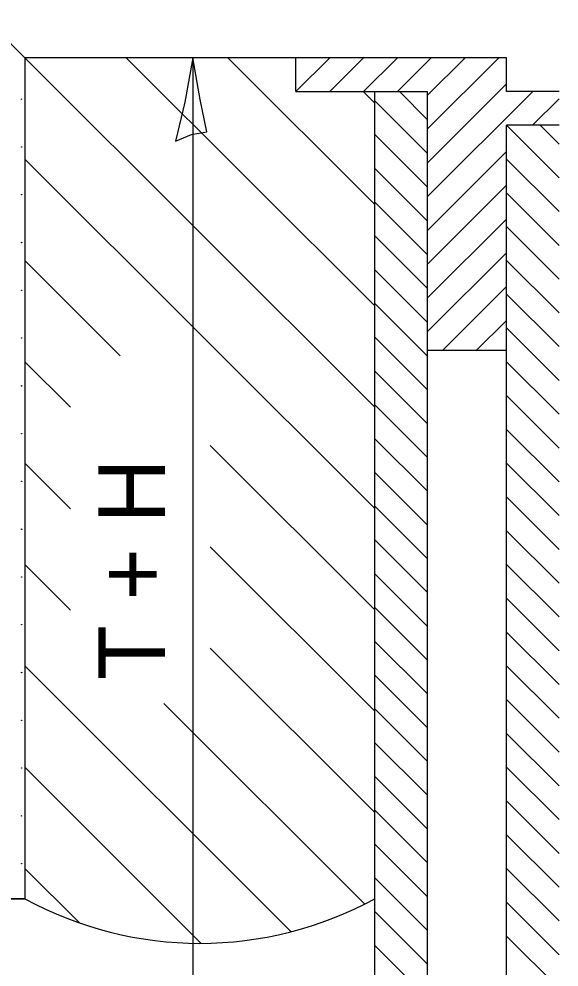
# Model space of a CAD drawing. Extents: x 99219.3 to 99253.3, y 99421.8 to 99443.8.
# Drawn here: x 99241.637 to 99242.786, y 99429.151 to 99431.171 of the extents above; entities that cross this region are included whole.
import ezdxf

# ---------------------------------------------------------------- set-up
doc = ezdxf.new("R2010")
doc.units = 0
for name, color, linetype in [('Design_PR_Railroad Track', 7, 'Continuous'), ('Design_PR_Roadway Dimensions', 7, 'Continuous'), ('Drainage_PR_Adjustment Items', 7, 'Continuous'), ('Level 18', 7, 'Continuous'), ('Level 21', 7, 'Continuous'), ('Level 43', 7, 'Continuous'), ('Level 8', 7, 'Continuous'), ('Removal_Items', 7, 'Continuous')]:
    doc.layers.add(name, color=color, linetype=linetype)

msp = doc.modelspace()

# ---------------------------------------------------------------- linework, layer by layer
at = {"layer": 'Design_PR_Railroad Track'}
for p, q in [((99242.506, 99430.9563), (99242.4461, 99431.0163)), ((99242.506, 99430.8844), (99242.3939, 99430.9965)), ((99242.7858, 99430.8326), (99242.674, 99430.9444)), ((99242.7858, 99430.9045), (99242.7459, 99430.9444)), ((99242.506, 99430.8124), (99242.3939, 99430.9245)), ((99242.7858, 99430.7606), (99242.674, 99430.8724)), ((99242.506, 99430.7404), (99242.3939, 99430.8525)), ((99242.7858, 99430.6886), (99242.674, 99430.8004)), ((99242.506, 99430.6685), (99242.3939, 99430.7806)), ((99242.7858, 99430.6167), (99242.674, 99430.7285)), ((99242.506, 99430.5965), (99242.3939, 99430.7086)), ((99242.7858, 99430.5447), (99242.674, 99430.6565)), ((99242.506, 99430.5246), (99242.3939, 99430.6367)), ((99242.7858, 99430.4728), (99242.674, 99430.5846)), ((99242.506, 99430.4526), (99242.3939, 99430.5647)), ((99242.7858, 99430.4008), (99242.674, 99430.5126)), ((99242.506, 99430.3806), (99242.3939, 99430.4927)), ((99242.7858, 99430.3288), (99242.674, 99430.4406)), ((99242.506, 99430.3087), (99242.3939, 99430.4208)), ((99242.506, 99430.2367), (99242.3939, 99430.3488)), ((99242.7858, 99430.2569), (99242.674, 99430.3687)), ((99242.7858, 99430.1849), (99242.674, 99430.2967)), ((99242.506, 99430.1647), (99242.3939, 99430.2768)), ((99242.7858, 99430.1129), (99242.674, 99430.2247)), ((99242.506, 99430.0928), (99242.3939, 99430.2049)), ((99242.7858, 99430.041), (99242.674, 99430.1528)), ((99242.506, 99430.0208), (99242.3939, 99430.1329)), ((99242.7858, 99429.969), (99242.674, 99430.0808)), ((99242.506, 99429.9489), (99242.3939, 99430.061)), ((99242.7858, 99429.8971), (99242.674, 99430.0089)), ((99242.506, 99429.8769), (99242.3939, 99429.989)), ((99242.7858, 99429.8251), (99242.674, 99429.9369)), ((99242.506, 99429.8049), (99242.3939, 99429.917)), ((99242.7858, 99429.7531), (99242.674, 99429.8649)), ((99242.506, 99429.733), (99242.3939, 99429.8451)), ((99242.7858, 99429.6812), (99242.674, 99429.793)), ((99242.506, 99429.661), (99242.3939, 99429.7731)), ((99242.7858, 99429.6092), (99242.674, 99429.721)), ((99242.506, 99429.5891), (99242.3939, 99429.7012)), ((99242.7858, 99429.5373), (99242.674, 99429.6491)), ((99242.506, 99429.5171), (99242.3939, 99429.6292)), ((99242.7858, 99429.4653), (99242.674, 99429.5771)), ((99242.506, 99429.4451), (99242.3939, 99429.5572)), ((99242.7858, 99429.3933), (99242.674, 99429.5051)), ((99242.506, 99429.3732), (99242.3939, 99429.4853)), ((99242.7858, 99429.3214), (99242.674, 99429.4332)), ((99242.506, 99429.3012), (99242.3939, 99429.4133)), ((99242.7858, 99429.2494), (99242.674, 99429.3612)), ((99242.506, 99429.2292), (99242.3939, 99429.3413)), ((99242.7858, 99429.1774), (99242.674, 99429.2893)), ((99242.506, 99429.1573), (99242.3939, 99429.2694)), ((99242.7858, 99429.1055), (99242.674, 99429.2173)), ((99242.506, 99429.0853), (99242.3939, 99429.1974))]:
    msp.add_line(p, q, dxfattribs=at)
at = {"layer": 'Drainage_PR_Adjustment Items'}
for p, q in [((99242.3939, 99430.3438), (99241.6493, 99431.0883)), ((99242.3939, 99430.5596), (99241.8652, 99431.0883)), ((99242.3939, 99430.7755), (99242.0811, 99431.0883)), ((99242.3939, 99430.9914), (99242.3691, 99431.0163)), ((99242.394, 99430.1279), (99241.6493, 99430.8725)), ((99241.8524, 99430.4536), (99241.6493, 99430.6566)), ((99241.7465, 99430.3436), (99241.6493, 99430.4407)), ((99242.394, 99429.912), (99242.0438, 99430.2621)), ((99241.7465, 99430.1277), (99241.6493, 99430.2248)), ((99242.394, 99429.6961), (99242.0438, 99430.0462)), ((99241.7465, 99429.9118), (99241.6493, 99430.0089)), ((99242.394, 99429.4802), (99242.0438, 99429.8303)), ((99242.216, 99429.2264), (99241.6493, 99429.793)), ((99242.3727, 99429.2855), (99241.9453, 99429.7129)), ((99242.0247, 99429.2018), (99241.6493, 99429.5772)), ((99241.7654, 99429.2452), (99241.6493, 99429.3613))]:
    msp.add_line(p, q, dxfattribs=at)
at = {"layer": 'Level 18'}
for centre in [(99241.6424, 99431), (99241.6424, 99430.8982), (99241.6424, 99430.7964), (99241.6424, 99430.6946), (99241.6424, 99430.5929), (99241.6424, 99430.4911), (99241.6424, 99430.3893), (99241.6424, 99430.2876), (99241.6424, 99430.1858), (99241.6424, 99430.084), (99241.6424, 99429.9822), (99241.6424, 99429.8805), (99241.6424, 99429.7787), (99241.6424, 99429.6769), (99241.6424, 99429.5751), (99241.6424, 99429.4734), (99241.6424, 99429.3716)]:
    msp.add_circle(centre, 0.00048, dxfattribs=at)
at = {"layer": 'Level 21'}
for p, q in [((99241.6494, 99429.2967), (99240.5827, 99429.2967)), ((99242.3939, 99428.5088), (99242.3939, 99429.2967))]:
    msp.add_line(p, q, dxfattribs=at)
msp.add_arc((99242.0217, 99429.9792), 0.7774, 241.3869, 298.6075, dxfattribs=at)
at = {"layer": 'Level 43'}
msp.add_line((99242.0069, 99431.0883), (99242.0069, 99428.5198), dxfattribs=at)
msp.add_lwpolyline([(99241.9696, 99430.9103), (99242.0039, 99430.9247), (99242.0367, 99430.9303), (99242.0224, 99430.9993), (99242.0069, 99431.0883), (99241.9896, 99430.9933)], close=True, dxfattribs=at)
at = {"layer": 'Level 8'}
for p, q in [((99241.6494, 99431.0883), (99241.5667, 99431.1709)), ((99241.6494, 99431.0883), (99241.6494, 99429.2967)), ((99242.674, 99431.0883), (99241.6494, 99431.0883)), ((99242.2261, 99431.0162), (99242.2261, 99431.0883)), ((99242.674, 99431.0162), (99242.674, 99431.0881)), ((99242.2261, 99431.0162), (99242.506, 99431.0162)), ((99242.3939, 99428.5088), (99242.3939, 99431.0162)), ((99242.506, 99428.5096), (99242.506, 99431.0162)), ((99242.7858, 99431.0162), (99242.674, 99431.0162)), ((99242.7858, 99430.9443), (99242.674, 99430.9443)), ((99242.674, 99428.503), (99242.674, 99430.9443)), ((99242.674, 99430.4645), (99242.506, 99430.4645)), ((99240.5827, 99429.2967), (99241.6494, 99429.2967))]:
    msp.add_line(p, q, dxfattribs=at)
msp.add_arc((99242.0217, 99429.9792), 0.7774, 241.3869, 298.6131, dxfattribs=at)
at = {"layer": 'Removal_Items'}
for p, q in [((99242.2261, 99431.0883), (99242.2261, 99431.0883)), ((99242.2261, 99431.0164), (99242.298, 99431.0883)), ((99242.2979, 99431.0163), (99242.37, 99431.0883)), ((99242.3699, 99431.0163), (99242.4419, 99431.0883)), ((99242.4418, 99431.0163), (99242.5139, 99431.0883)), ((99242.506, 99431.0085), (99242.5859, 99431.0883)), ((99242.506, 99430.9365), (99242.6578, 99431.0883)), ((99242.506, 99430.8646), (99242.674, 99431.0325)), ((99242.506, 99430.7926), (99242.7298, 99431.0164)), ((99242.7297, 99430.9444), (99242.7858, 99431.0004)), ((99242.506, 99430.7206), (99242.674, 99430.8886)), ((99242.506, 99430.6487), (99242.674, 99430.8167)), ((99242.506, 99430.5767), (99242.674, 99430.7447)), ((99242.506, 99430.5048), (99242.674, 99430.6727)), ((99242.5377, 99430.4645), (99242.674, 99430.6008)), ((99242.6097, 99430.4645), (99242.674, 99430.5288))]:
    msp.add_line(p, q, dxfattribs=at)

# ---------------------------------------------------------------- texts
at = {"layer": 'Design_PR_Roadway Dimensions'}
msp.add_text('T + H', height=0.1425, rotation=90, dxfattribs=at).set_placement((99241.9478, 99429.7629))

doc.saveas('drawing.dxf')
